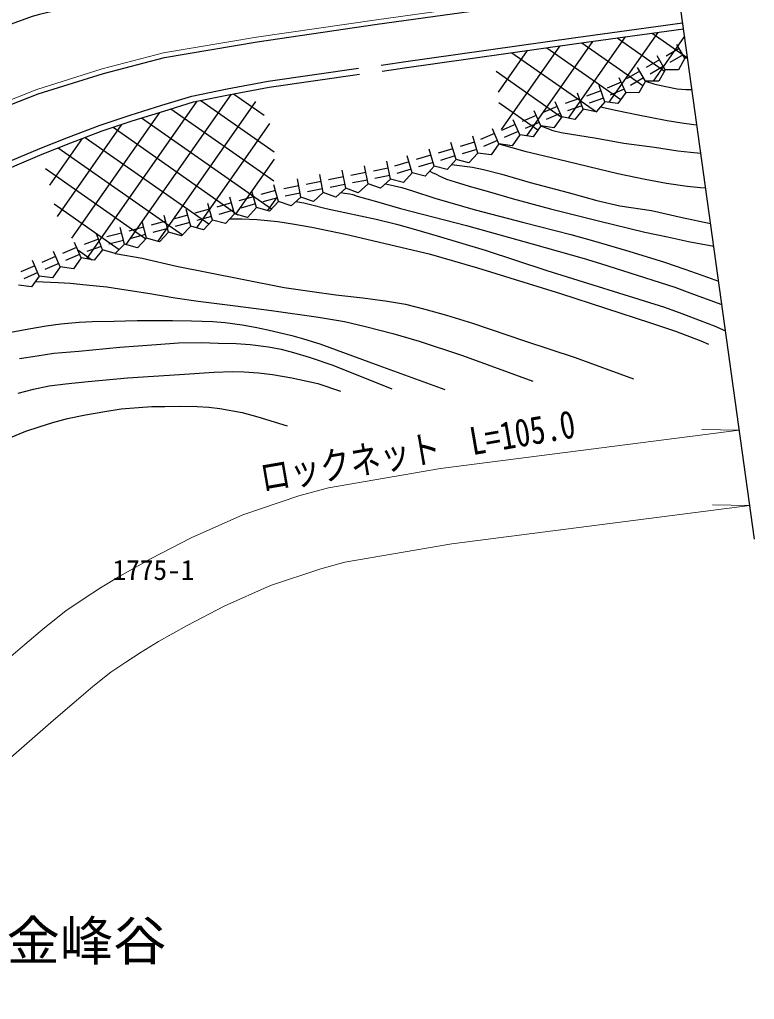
# Model space of a CAD drawing. Units: millimetres, scale not verified. Extents: x 40000 to 680000, y 20000 to 380000.
# Drawn here: x 479753 to 528051, y 249738 to 314138 of the extents above; entities that cross this region are included whole.
import ezdxf
from ezdxf.enums import TextEntityAlignment as Align

# ---------------------------------------------------------------- set-up
doc = ezdxf.new("R2010")
doc.units = ezdxf.units.MM
doc.header["$LTSCALE"] = 1000
doc.linetypes.add('CHAIN', pattern=[18.5, 12, -1.5, 3.5, -1.5])
doc.linetypes.add('DASHED', pattern=[7.5, 6, -1.5])
for name, color, linetype, lineweight in [('M-BGD', 7, 'Continuous', 25), ('M-BMK', 2, 'CHAIN', 13), ('M-BMK-OTRS', 5, 'Continuous', 25), ('M-BMK-ROW', 30, 'Continuous', 25), ('M-STR-HTXT', 7, 'Continuous', 13)]:
    doc.layers.add(name, color=color, linetype=linetype, lineweight=lineweight)
doc.layers.add('M-BMK-HTXT', color=7, linetype='Continuous')
doc.styles.add('ＭＳ ゴシック', font='')
doc.styles.get('ＭＳ ゴシック').set_extended_font_data('MS Gothic')

msp = doc.modelspace()

# ---------------------------------------------------------------- linework, layer by layer
at = {"layer": 'M-BGD'}
for p, q in [((519553, 313002), (515810, 307655)), ((521698, 313297), (518483, 308706)), ((521339, 313248), (523652, 311627)), ((523456, 313040), (521388, 310087)), ((515260, 312407), (511411, 306910)), ((517408, 312706), (513061, 306497)), ((516713, 312611), (520726, 309801)), ((519026, 312929), (522134, 310753)), ((523484, 311597), (522960, 312503)), ((513110, 312103), (511198, 309373)), ((512105, 311961), (517662, 308070)), ((514408, 312286), (519265, 308886)), ((522186, 310846), (521662, 311752)), ((523108, 312247), (522243, 311745)), ((523359, 311814), (522493, 311313)), ((521810, 311495), (520945, 310994)), ((522061, 311062), (521195, 310561)), ((523484, 311597), (523061, 310832)), ((523657, 311595), (523484, 311597)), ((511079, 310741), (515379, 307731)), ((520512, 310743), (519647, 310242)), ((520888, 310094), (520363, 311000)), ((522186, 310846), (521762, 310081)), ((523061, 310832), (522186, 310846)), ((518216, 308741), (517838, 309810)), ((519289, 310030), (518373, 309628)), ((519590, 309343), (519167, 310307)), ((520763, 310311), (519897, 309810)), ((520888, 310094), (520464, 309329)), ((521762, 310081), (520888, 310094)), ((493660, 309236), (486746, 299361)), ((493814, 309265), (495836, 307849)), ((516801, 308241), (516424, 309310)), ((517966, 309448), (517023, 309115)), ((519489, 309572), (518573, 309170)), ((519590, 309343), (519083, 308630)), ((520464, 309329), (519590, 309343)), ((491398, 308773), (484144, 298413)), ((495261, 308754), (488829, 299568)), ((491669, 308829), (496493, 305451)), ((511258, 308678), (513820, 306885)), ((515387, 307741), (514960, 308733)), ((516552, 308948), (515609, 308615)), ((518133, 308976), (517190, 308643)), ((518216, 308741), (517659, 308067)), ((519083, 308630), (518216, 308741)), ((488944, 308035), (483156, 299769)), ((489701, 308269), (496468, 303531)), ((513713, 307837), (512794, 307442)), ((514009, 307148), (513582, 308140)), ((515091, 308430), (514172, 308035)), ((515288, 307971), (514370, 307576)), ((516718, 308477), (515775, 308144)), ((516801, 308241), (516244, 307567)), ((517659, 308067), (516801, 308241)), ((486457, 307251), (482213, 301190)), ((487776, 307679), (496315, 301699)), ((496183, 307303), (491383, 300449)), ((512335, 307244), (511417, 306848)), ((512632, 306555), (512205, 307547)), ((513911, 307378), (512992, 306982)), ((515387, 307741), (514876, 307031)), ((516244, 307567), (515387, 307741)), ((485893, 307059), (494103, 301311)), ((510957, 306651), (510039, 306255)), ((511254, 305962), (510827, 306953)), ((512533, 306785), (511614, 306389)), ((512632, 306555), (512121, 305845)), ((513499, 306438), (512632, 306555)), ((514009, 307148), (513499, 306438)), ((514876, 307031), (514009, 307148)), ((483867, 306320), (481722, 303256)), ((484071, 306397), (492202, 300704)), ((508440, 304936), (508104, 306052)), ((509660, 306087), (508703, 305798)), ((509876, 305368), (509541, 306484)), ((511155, 306191), (510237, 305796)), ((511254, 305962), (510743, 305252)), ((512121, 305845), (511254, 305962)), ((482282, 305711), (490455, 299989)), ((507004, 304504), (506668, 305619)), ((508224, 305654), (507266, 305366)), ((509804, 305608), (508847, 305320)), ((509876, 305368), (509288, 304721)), ((510743, 305252), (509876, 305368)), ((496486, 304969), (493953, 301351)), ((504131, 303639), (503897, 304825)), ((505351, 304789), (504394, 304501)), ((505567, 304071), (505232, 305187)), ((506788, 305222), (505830, 304934)), ((506932, 304743), (505974, 304455)), ((508368, 305175), (507410, 304887)), ((508440, 304936), (507852, 304289)), ((509288, 304721), (508440, 304936)), ((481462, 304348), (488058, 299730)), ((501188, 303058), (500954, 304243)), ((502514, 304084), (501533, 303890)), ((502659, 303348), (502425, 304534)), ((503986, 304375), (503005, 304181)), ((505495, 304311), (504538, 304022)), ((505567, 304071), (504979, 303424)), ((506415, 303857), (505567, 304071)), ((507004, 304504), (506415, 303857)), ((507852, 304289), (507004, 304504)), ((498245, 302477), (498011, 303662)), ((499571, 303503), (498590, 303309)), ((499716, 302767), (499482, 303953)), ((501043, 303794), (500062, 303600)), ((502611, 303594), (501630, 303400)), ((502659, 303348), (502011, 302762)), ((503482, 303052), (502659, 303348)), ((504083, 303884), (503102, 303690)), ((504131, 303639), (503482, 303052)), ((504979, 303424), (504131, 303639)), ((495330, 301778), (495021, 302869)), ((496569, 302908), (495607, 302635)), ((496773, 302186), (496464, 303277)), ((498099, 303212), (497118, 303019)), ((498196, 302722), (497215, 302528)), ((499668, 303012), (498687, 302819)), ((499716, 302767), (499068, 302180)), ((500539, 302471), (499716, 302767)), ((501139, 303303), (500158, 303109)), ((501188, 303058), (500539, 302471)), ((502011, 302762), (501188, 303058)), ((492443, 300961), (492134, 302052)), ((493682, 302091), (492720, 301819)), ((493886, 301369), (493578, 302460)), ((495126, 302499), (494163, 302227)), ((496705, 302427), (495743, 302154)), ((496688, 302488), (496053, 301582)), ((496773, 302186), (496174, 301549)), ((497596, 301890), (496773, 302186)), ((498245, 302477), (497596, 301890)), ((499068, 302180), (498245, 302477)), ((482015, 302023), (486301, 299022)), ((491000, 300552), (490706, 301648)), ((492239, 301683), (491277, 301410)), ((493818, 301610), (492856, 301338)), ((495262, 302018), (494299, 301746)), ((495330, 301778), (494731, 301140)), ((496174, 301549), (495330, 301778)), ((488102, 299775), (487809, 300868)), ((489357, 300888), (488391, 300629)), ((489551, 300164), (489258, 301256)), ((490806, 301277), (489840, 301018)), ((490935, 300794), (489969, 300535)), ((492375, 301201), (491413, 300929)), ((492443, 300961), (491844, 300324)), ((493287, 300732), (492443, 300961)), ((493886, 301369), (493287, 300732)), ((494731, 301140), (493886, 301369)), ((486459, 300111), (485493, 299852)), ((486653, 299387), (486360, 300479)), ((487908, 300500), (486942, 300241)), ((489486, 300405), (488520, 300146)), ((489551, 300164), (488943, 299535)), ((490392, 299924), (489551, 300164)), ((491000, 300552), (490392, 299924)), ((491844, 300324), (491000, 300552)), ((483798, 298478), (483352, 299498)), ((484944, 299702), (484006, 299355)), ((485205, 298998), (484810, 300063)), ((486589, 299628), (485623, 299369)), ((488037, 300017), (487072, 299758)), ((488102, 299775), (487494, 299147)), ((488943, 299535), (488102, 299775)), ((482423, 297877), (481977, 298898)), ((483498, 299165), (482581, 298765)), ((483572, 298995), (484498, 298346)), ((485118, 299233), (484180, 298886)), ((485205, 298998), (484657, 298316)), ((486045, 298758), (485205, 298998)), ((486653, 299387), (486045, 298758)), ((487494, 299147), (486653, 299387)), ((481049, 297277), (480603, 298297)), ((482123, 298565), (481207, 298164)), ((483698, 298707), (482781, 298307)), ((483798, 298478), (483291, 297765)), ((484657, 298316), (483798, 298478)), ((480748, 297964), (479832, 297564)), ((482323, 298106), (481407, 297706)), ((482423, 297877), (481916, 297165)), ((483291, 297765), (482423, 297877)), ((480949, 297506), (480032, 297105)), ((481049, 297277), (480542, 296564)), ((481916, 297165), (481049, 297277)), ((480542, 296564), (479674, 296676))]:
    msp.add_line(p, q, dxfattribs=at)
for points in [[(522483, 320038), (507056, 318004), (503176, 317547), (495783, 316730), (489201, 315823), (484006, 315081), (481888, 314665), (481070, 314472), (480573, 314336), (477726, 313304), (474801, 312068), (471410, 310455), (470315, 309870), (468802, 308955), (466440, 307644), (464295, 306306), (461880, 304618), (460818, 303871), (453649, 298480), (447458, 293612)], [(504833, 311339), (516304, 312958), (523333, 313926)], [(504889, 310942), (516359, 312562), (523388, 313530)], [(520888, 310094), (521504, 309889), (522220, 309732), (522967, 309595), (523546, 309550), (523941, 309549)], [(517937, 308404), (519027, 308157), (520418, 307875), (521209, 307731), (522309, 307516), (523283, 307347), (524080, 307242), (524266, 307219)], [(514009, 307148), (514797, 306857), (515350, 306727), (517663, 306338), (519478, 306011), (521475, 305743), (523017, 305518), (523849, 305415), (524523, 305365)], [(511254, 305962), (512966, 305480), (515167, 304969), (519074, 304029), (520874, 303652), (522280, 303394), (523625, 303189), (524501, 303103), (524841, 303078)], [(506709, 304180), (506868, 304092), (507124, 303978), (507377, 303856), (507819, 303660), (508373, 303465), (509300, 303189), (510629, 302812), (512128, 302387), (514646, 301706), (517798, 300914), (520859, 300171), (522336, 299857), (523722, 299549), (525374, 299247)], [(508146, 304612), (509521, 304432), (510249, 304296), (511441, 303978), (513306, 303441), (515803, 302784), (517687, 302239), (519206, 301902), (521281, 301584), (523295, 301127), (525167, 300733)], [(503807, 303345), (504387, 303212), (504870, 303096), (505574, 302889), (507052, 302392), (509701, 301639), (512903, 300803), (515984, 300007), (517480, 299591), (519796, 298920), (522138, 298196), (523477, 297740), (524968, 297212), (525693, 296956)], [(500864, 302764), (501115, 302738), (501449, 302675), (501658, 302632), (501937, 302536), (503216, 302173), (504784, 301731), (509123, 300596), (513440, 299392), (516852, 298436), (517941, 298108), (519388, 297650), (522831, 296551), (523816, 296184), (524643, 295870), (525907, 295414)], [(497920, 302183), (498426, 302093), (498879, 301988), (499897, 301721), (501126, 301454), (503193, 301010), (504537, 300682), (505621, 300392), (507209, 299932), (510354, 298985), (514398, 297641), (522137, 295234), (523291, 294817), (524489, 294357), (525408, 294007), (526149, 293673)], [(493587, 301051), (494371, 301040), (495367, 300996), (496730, 300869), (497687, 300724), (498968, 300502), (501184, 300045), (506676, 298746), (509841, 297824), (515311, 296128), (521217, 294200), (522870, 293652), (524529, 293015), (525033, 292796)], [(486045, 298758), (487805, 298460), (490073, 297926), (492172, 297523), (494486, 297055), (497137, 296540), (498989, 296256), (500544, 296041), (502314, 295844), (503935, 295638), (505125, 295423), (506384, 295113), (507823, 294709), (509516, 294180), (512933, 293019), (516266, 291936), (520096, 290536)], [(480795, 296920), (482286, 296867), (483075, 296810), (484134, 296706), (485495, 296570), (486311, 296447), (488183, 296154), (489978, 295849), (491500, 295636), (493946, 295319), (496315, 295020), (499408, 294583), (501110, 294301), (502495, 293968), (504278, 293505), (506014, 293009), (508862, 292052), (513485, 290382)], [(471528, 292063), (472815, 292284), (474484, 292596), (477734, 293275), (479181, 293592), (480360, 293810), (481496, 294008), (482473, 294133), (483679, 294255), (484542, 294297), (485938, 294327), (487491, 294351), (489800, 294360), (491045, 294343), (492449, 294285), (493256, 294218), (494378, 294075), (495243, 293920), (496076, 293744), (497649, 293377), (498424, 293157), (499477, 292827), (503370, 291401), (507693, 289825)], [(479752, 291869), (480908, 292048), (482011, 292207), (483647, 292351), (486338, 292603), (488750, 292785), (490206, 292891), (491720, 292904), (492807, 292878), (493980, 292844), (494917, 292780), (496119, 292631), (496955, 292473), (497753, 292252), (498795, 291952), (500343, 291419), (504217, 289875)], [(479666, 289581), (480675, 289852), (481700, 290056), (482768, 290191), (484260, 290361), (486850, 290582), (490267, 290819), (492543, 290973), (493747, 291007), (494486, 290990), (495455, 290922), (496382, 290812), (497646, 290592), (499348, 290210), (500851, 289718)], [(478887, 286552), (480173, 287078), (481031, 287373), (481944, 287664), (482902, 287919), (484092, 288170), (485360, 288378), (486439, 288545), (487560, 288643), (488441, 288700), (489291, 288706), (490308, 288727), (491422, 288700), (492202, 288665), (492919, 288581), (494384, 288316), (495422, 288038), (497343, 287439)]]:
    msp.add_lwpolyline(points, dxfattribs=at)
at = {"layer": 'M-BGD', "linetype": 'DASHED'}
for points in [[(473551, 302032), (474241, 302464), (476134, 303362), (477922, 304259), (479273, 304898), (481084, 305673), (482973, 306410), (485045, 307192), (487020, 307866), (489109, 308504), (491081, 309116), (493397, 309594), (496094, 310100), (504707, 311321), (504833, 311339)], [(473763, 301693), (474434, 302112), (476309, 303002), (478098, 303899), (479437, 304533), (481235, 305303), (483116, 306037), (485180, 306816), (487143, 307485), (489227, 308122), (491181, 308728), (493475, 309201), (496159, 309705), (504763, 310925), (504889, 310942)]]:
    msp.add_lwpolyline(points, dxfattribs=at)
at = {"layer": 'M-BMK'}
msp.add_lwpolyline([(443791, 283641), (452827, 291769), (455942, 294450), (460643, 298521), (464050, 300972), (468529, 303839), (472936, 306257), (476549, 307848), (480883, 309536), (485188, 310893), (489211, 311950), (495318, 312980), (503215, 314131), (522923, 316876)], dxfattribs=at)
at = {"layer": 'M-BMK-OTRS'}
msp.add_line((528051, 279994), (519781, 339470), dxfattribs=at)
at = {"layer": 'M-BMK-ROW'}
msp.add_lwpolyline([(443991, 283418), (453025, 291544), (456138, 294223), (460829, 298285), (464219, 300723), (468683, 303580), (473069, 305988), (476664, 307570), (480983, 309253), (485271, 310604), (489274, 311656), (495365, 312684), (503257, 313834), (522964, 316579)], dxfattribs=at)
at = {"layer": 'M-STR-HTXT'}
for p, q in [((527055, 287162), (524600, 287190)), ((527743, 282209), (525288, 282238))]:
    msp.add_line(p, q, dxfattribs=at)
for points in [[(455708, 251782), (463042, 258182), (478715, 271889), (480098, 273064), (481386, 274153), (482785, 275277), (484003, 276090), (485081, 276781), (486349, 277567), (488404, 278722), (491035, 280080), (494420, 281597), (498112, 282839), (500060, 283356), (507418, 284633), (527055, 287162)], [(443547, 235307), (448875, 238944), (458905, 247519), (466332, 254416), (481979, 268102), (483331, 269250), (484567, 270295), (485744, 271241), (486741, 271906), (487747, 272552), (488891, 273260), (490776, 274320), (493206, 275574), (496244, 276935), (499552, 278048), (501131, 278467), (508166, 279688), (527743, 282209)]]:
    msp.add_lwpolyline(points, dxfattribs=at)

# ---------------------------------------------------------------- texts
at = {"layer": 'M-BMK-HTXT', "style": 'ＭＳ ゴシック'}
for s, height, p in [('1775-1', 1320, (488553, 277966)), ('金峰谷', 2566, (484150, 253594))]:
    msp.add_text(s, height=height, dxfattribs=at).set_placement(p, align=Align.MIDDLE_CENTER)
at = {"layer": 'M-STR-HTXT', "style": 'ＭＳ ゴシック', "width": 0.8}
msp.add_text('ロックネット\u3000L=105.0', height=1833, rotation=9.847, dxfattribs=at).set_placement((506154, 284361), align=Align.BOTTOM_CENTER)

doc.saveas('drawing.dxf')
